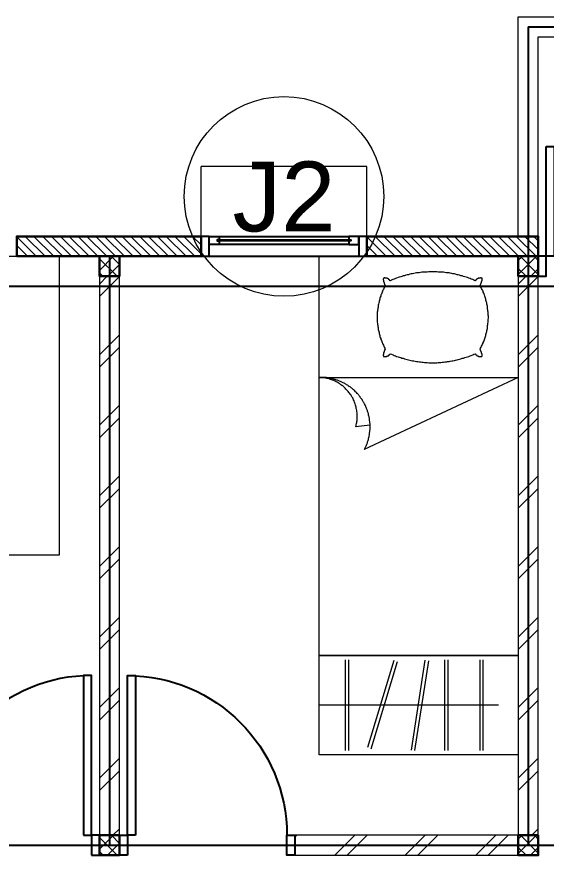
# Model space of a CAD drawing. Header units: millimetres. Extents: x -108 to 357, y -17 to 192.
# Drawn here: x 41.982 to 44.637, y 100.208 to 104.408 of the extents above; entities that cross this region are included whole.
import ezdxf
from ezdxf.enums import TextEntityAlignment as Align

# ---------------------------------------------------------------- set-up
doc = ezdxf.new("R2010")
doc.units = ezdxf.units.MM
for name, color, linetype, lineweight in [('ars', 11, 'Continuous', 0), ('KACA', 151, 'Continuous', 5), ('KOL', 1, 'Continuous', 30), ('KOLOM', 4, 'Continuous', 9), ('lan', 7, 'Continuous', 15), ('NOT', 7, 'Continuous', 20), ('tem', 5, 'Continuous', 20)]:
    doc.layers.add(name, color=color, linetype=linetype, lineweight=lineweight)
doc.layers.add('as', color=1, linetype='Continuous', plot=False)
doc.layers.add('Kusen', color=30, linetype='Continuous')
doc.styles.add('S', font='simplex', dxfattribs={"width": 0.75})
doc.styles.get("Standard").update_dxf_attribs({"font": 'arial.ttf'})

# ---------------------------------------------------------------- blocks, each defined once
blk = doc.blocks.new('T. J2')
at = {"layer": 'KACA', "color": 141}
blk.add_lwpolyline([(-0.3792, 0.0775), (0.2908, 0.0775), (0.2908, 0.0825), (-0.3792, 0.0825)], close=True, dxfattribs=at)
at = {"layer": 'Kusen'}
for p, q in [((-0.3692, 0.1), (0.2808, 0.1)), ((0.2808, 0.06), (-0.3692, 0.06)), ((-0.4192, 0), (0.3308, 0))]:
    blk.add_line(p, q, dxfattribs=at)
for points in [[(-0.4592, 0), (-0.4192, 0), (-0.4192, 0.1), (-0.4592, 0.1)], [(0.3308, 0), (0.3708, 0), (0.3708, 0.1), (0.3308, 0.1)]]:
    blk.add_lwpolyline(points, close=True, dxfattribs=at)
for points in [[(-0.3692, 0.0775), (-0.3692, 0.06), (-0.4192, 0.06), (-0.4192, 0.1), (-0.3692, 0.1), (-0.3692, 0.0825), (-0.3792, 0.0825), (-0.3792, 0.0775), (-0.3692, 0.0775)], [(0.2808, 0.0775), (0.2808, 0.06), (0.3308, 0.06), (0.3308, 0.1), (0.2808, 0.1), (0.2808, 0.0825), (0.2908, 0.0825), (0.2908, 0.0775), (0.2808, 0.0775)]]:
    blk.add_lwpolyline(points, dxfattribs=at)
blk = doc.blocks.new('P.80')
at = {"layer": 'Kusen'}
for points in [[(-69.8094, -74.8368), (-69.7694, -74.8368), (-69.7694, -74.0368), (-69.8094, -74.0368)], [(-70.6094, -74.9368), (-70.5694, -74.9368), (-70.5694, -74.8368), (-70.6094, -74.8368)], [(-69.7694, -74.9368), (-69.7294, -74.9368), (-69.7294, -74.8368), (-69.7694, -74.8368)]]:
    blk.add_lwpolyline(points, close=True, dxfattribs=at)
blk.add_arc((-69.7694, -74.8368), 0.8, 90, 180, dxfattribs=at)
blk = doc.blocks.new('P.60')
at = {"layer": 'Kusen'}
for points in [[(1472.8348, 997.5354), (1472.8748, 997.5354), (1472.8748, 997.4354), (1472.8348, 997.4354)], [(1473.4748, 997.5354), (1473.5148, 997.5354), (1473.5148, 997.4354), (1473.4748, 997.4354)], [(1472.8748, 996.8854), (1472.9148, 996.8854), (1472.9148, 997.4354), (1472.8748, 997.4354)]]:
    blk.add_lwpolyline(points, close=True, dxfattribs=at)
blk.add_arc((1472.8948, 997.4658), 0.5808, 268.0266, 356.9943, dxfattribs=at)
blk = doc.blocks.new('K 10.10')
at = {"layer": 'ars'}
h = blk.add_hatch(dxfattribs=at)
h.set_pattern_fill('_USER', color=256, scale=0.05, angle=45, double=1, pattern_type=0)
h.set_pattern_definition([(45, (0, 0), (-0.035355339, 0.035355339), []), (135, (0, 0), (-0.035355339, -0.035355339), [])])
h.paths.add_polyline_path([(1560.5383, 1380.4069), (1560.6383, 1380.4069), (1560.6383, 1380.5069), (1560.5383, 1380.5069)])
at = {"layer": 'KOL'}
blk.add_lwpolyline([(1560.5383, 1380.4069), (1560.6383, 1380.4069), (1560.6383, 1380.5069), (1560.5383, 1380.5069)], close=True, dxfattribs=at)
blk = doc.blocks.new('BED2')
blk.add_lwpolyline([(-0.4994, 1.9988), (0.4994, 1.9988), (0.4994, 0), (-0.4994, 0)], close=True)
for points in [[(0.4994, 1.9988), (0.4994, 0)], [(-0.1435, 1.8765), (-0.1435, 1.8765), (-0.1435, 1.8765), (-0.1447, 1.8765), (-0.1447, 1.8777), (-0.1447, 1.8789), (-0.1471, 1.8789), (-0.1471, 1.8814), (-0.1495, 1.8814), (-0.1495, 1.8826), (-0.1495, 1.8826), (-0.1495, 1.8838), (-0.1519, 1.8838), (-0.1519, 1.8862), (-0.1556, 1.8862), (-0.1556, 1.8874), (-0.158, 1.8874), (-0.158, 1.8886), (-0.1592, 1.8886), (-0.1592, 1.8886), (-0.1689, 1.8886), (-0.1689, 1.8898), (-0.1701, 1.8898), (-0.1701, 1.891), (-0.1737, 1.891), (-0.1737, 1.8898), (-0.1737, 1.8898), (-0.1737, 1.8886), (-0.1774, 1.8886), (-0.1774, 1.8886), (-0.1774, 1.8886), (-0.1774, 1.8862), (-0.1786, 1.8862), (-0.1786, 1.8789), (-0.1774, 1.8789), (-0.1774, 1.8765), (-0.1774, 1.8765), (-0.1774, 1.8729), (-0.1762, 1.8729), (-0.1762, 1.8705), (-0.1749, 1.8705), (-0.1749, 1.868), (-0.1737, 1.868), (-0.1737, 1.8668), (-0.1737, 1.8668), (-0.1737, 1.8632), (-0.1725, 1.8632), (-0.1725, 1.8608), (-0.1713, 1.8608), (-0.1713, 1.8571), (-0.1713, 1.8571), (-0.1713, 1.8559), (-0.1701, 1.8559), (-0.1701, 1.8547), (-0.1689, 1.8547), (-0.1689, 1.8523), (-0.1677, 1.8523)], [(0.2827, 1.8765), (0.2766, 1.8789), (0.2706, 1.8826), (0.2633, 1.885), (0.2573, 1.8874), (0.2512, 1.8898), (0.2439, 1.8923), (0.2379, 1.8947), (0.2306, 1.8959), (0.2246, 1.8983), (0.2185, 1.9007), (0.2113, 1.9019), (0.2052, 1.9044), (0.1979, 1.9056), (0.1919, 1.9068), (0.1846, 1.9092), (0.1786, 1.9104), (0.1713, 1.9116), (0.1653, 1.9128), (0.158, 1.914), (0.1519, 1.9153), (0.1447, 1.9165), (0.1374, 1.9165), (0.1314, 1.9177), (0.1241, 1.9189), (0.118, 1.9189), (0.1108, 1.9201), (0.1047, 1.9201), (0.0975, 1.9201), (0.0902, 1.9213), (0.0841, 1.9213), (0.0769, 1.9213), (0.0708, 1.9213), (0.0636, 1.9213), (0.0563, 1.9213), (0.0502, 1.9213), (0.043, 1.9201), (0.0369, 1.9201), (0.0297, 1.9201), (0.0224, 1.9189), (0.0163, 1.9189), (0.0091, 1.9177), (0.003, 1.9165), (-0.0042, 1.9165), (-0.0115, 1.9153), (-0.0176, 1.914), (-0.0248, 1.9128), (-0.0309, 1.9116), (-0.0381, 1.9104), (-0.0442, 1.9092), (-0.0515, 1.9068), (-0.0575, 1.9056), (-0.0648, 1.9044), (-0.0708, 1.9019), (-0.0781, 1.9007), (-0.0841, 1.8983), (-0.0902, 1.8959), (-0.0975, 1.8947), (-0.1035, 1.8923), (-0.1108, 1.8898), (-0.1168, 1.8874), (-0.1229, 1.885), (-0.1301, 1.8826), (-0.1362, 1.8789), (-0.1423, 1.8765)], [(0.3081, 1.8523), (0.3081, 1.8523), (0.3081, 1.8547), (0.3093, 1.8547), (0.3093, 1.8559), (0.3105, 1.8559), (0.3105, 1.8571), (0.3117, 1.8571), (0.3117, 1.8608), (0.3117, 1.8608), (0.3117, 1.8632), (0.313, 1.8632), (0.313, 1.8668), (0.3142, 1.8668), (0.3142, 1.868), (0.3142, 1.868), (0.3142, 1.8705), (0.3154, 1.8705), (0.3154, 1.8729), (0.3166, 1.8729), (0.3166, 1.8765), (0.3178, 1.8765), (0.3178, 1.8789), (0.3178, 1.8789), (0.3178, 1.8862), (0.3178, 1.8862), (0.3178, 1.8886), (0.3166, 1.8886), (0.3166, 1.8886), (0.3142, 1.8886), (0.3142, 1.8898), (0.313, 1.8898), (0.313, 1.891), (0.3093, 1.891), (0.3093, 1.8898), (0.3081, 1.8898), (0.3081, 1.8886), (0.2996, 1.8886), (0.2996, 1.8886), (0.2972, 1.8886), (0.2972, 1.8874), (0.296, 1.8874), (0.296, 1.8862), (0.2924, 1.8862), (0.2924, 1.8838), (0.29, 1.8838), (0.29, 1.8826), (0.2887, 1.8826), (0.2887, 1.8814), (0.2863, 1.8814), (0.2863, 1.8789), (0.2851, 1.8789), (0.2851, 1.8777), (0.2839, 1.8777), (0.2839, 1.8765), (0.2839, 1.8765), (0.2839, 1.8765), (0.2827, 1.8765)], [(-0.1677, 1.8523), (-0.1701, 1.8475), (-0.1725, 1.8426), (-0.1749, 1.8378), (-0.1774, 1.8329), (-0.1798, 1.8293), (-0.1822, 1.8245), (-0.1834, 1.8196), (-0.1858, 1.8148), (-0.187, 1.8099), (-0.1895, 1.8051), (-0.1907, 1.799), (-0.1931, 1.7942), (-0.1943, 1.7893), (-0.1955, 1.7845), (-0.1967, 1.7797), (-0.1979, 1.7748), (-0.1992, 1.77), (-0.2004, 1.7651), (-0.2016, 1.7591), (-0.2028, 1.7542), (-0.204, 1.7494), (-0.204, 1.7446), (-0.2052, 1.7397), (-0.2052, 1.7349), (-0.2064, 1.7288), (-0.2064, 1.724), (-0.2076, 1.7191), (-0.2076, 1.7143), (-0.2076, 1.7082), (-0.2076, 1.7034), (-0.2076, 1.6985), (-0.2088, 1.6937), (-0.2076, 1.6877), (-0.2076, 1.6828), (-0.2076, 1.678), (-0.2076, 1.6731), (-0.2076, 1.6683), (-0.2064, 1.6622), (-0.2064, 1.6574), (-0.2052, 1.6525), (-0.2052, 1.6477), (-0.204, 1.6429), (-0.204, 1.6368), (-0.2028, 1.632), (-0.2016, 1.6271), (-0.2004, 1.6223), (-0.1992, 1.6174), (-0.1979, 1.6126), (-0.1967, 1.6065), (-0.1955, 1.6017), (-0.1943, 1.5969), (-0.1931, 1.592), (-0.1907, 1.5872), (-0.1895, 1.5823), (-0.187, 1.5775), (-0.1858, 1.5726), (-0.1834, 1.5678), (-0.1822, 1.563), (-0.1798, 1.5581), (-0.1774, 1.5533), (-0.1749, 1.5484), (-0.1725, 1.5436), (-0.1701, 1.5387), (-0.1677, 1.5339)], [(0.3081, 1.5339), (0.3105, 1.5387), (0.313, 1.5436), (0.3154, 1.5484), (0.3178, 1.5533), (0.3202, 1.5581), (0.3226, 1.563), (0.3238, 1.5678), (0.3263, 1.5726), (0.3275, 1.5775), (0.3299, 1.5823), (0.3311, 1.5872), (0.3335, 1.592), (0.3347, 1.5969), (0.336, 1.6017), (0.3372, 1.6065), (0.3384, 1.6126), (0.3396, 1.6174), (0.3408, 1.6223), (0.342, 1.6271), (0.3432, 1.632), (0.3444, 1.6368), (0.3444, 1.6429), (0.3456, 1.6477), (0.3456, 1.6525), (0.3469, 1.6574), (0.3469, 1.6622), (0.3481, 1.6683), (0.3481, 1.6731), (0.3481, 1.678), (0.3481, 1.6828), (0.3493, 1.6889), (0.3493, 1.6937), (0.3493, 1.6985), (0.3481, 1.7034), (0.3481, 1.7082), (0.3481, 1.7143), (0.3481, 1.7191), (0.3469, 1.724), (0.3469, 1.7288), (0.3456, 1.7349), (0.3456, 1.7397), (0.3444, 1.7446), (0.3444, 1.7494), (0.3432, 1.7542), (0.342, 1.7591), (0.3408, 1.7651), (0.3396, 1.77), (0.3384, 1.7748), (0.3372, 1.7797), (0.336, 1.7845), (0.3347, 1.7893), (0.3335, 1.7942), (0.3311, 1.799), (0.3299, 1.8051), (0.3275, 1.8099), (0.3263, 1.8148), (0.3238, 1.8196), (0.3226, 1.8245), (0.3202, 1.8293), (0.3178, 1.8329), (0.3154, 1.8378), (0.313, 1.8426), (0.3105, 1.8475), (0.3081, 1.8523)], [(-0.1677, 1.5339), (-0.1689, 1.5339), (-0.1689, 1.5327), (-0.1701, 1.5327), (-0.1701, 1.5303), (-0.1713, 1.5303), (-0.1713, 1.5278), (-0.1713, 1.5278), (-0.1713, 1.5254), (-0.1725, 1.5254), (-0.1725, 1.523), (-0.1737, 1.523), (-0.1737, 1.5206), (-0.1737, 1.5206), (-0.1737, 1.5182), (-0.1749, 1.5182), (-0.1749, 1.5169), (-0.1762, 1.5169), (-0.1762, 1.5145), (-0.1774, 1.5145), (-0.1774, 1.5097), (-0.1774, 1.5097), (-0.1774, 1.5073), (-0.1786, 1.5073), (-0.1786, 1.5), (-0.1774, 1.5), (-0.1774, 1.4988), (-0.1774, 1.4988), (-0.1774, 1.4976), (-0.1737, 1.4976), (-0.1737, 1.4964), (-0.1737, 1.4964), (-0.1737, 1.4964), (-0.1701, 1.4964), (-0.1701, 1.4964), (-0.1689, 1.4964), (-0.1689, 1.4976), (-0.1592, 1.4976), (-0.1592, 1.4988), (-0.158, 1.4988), (-0.158, 1.5), (-0.1556, 1.5), (-0.1556, 1.5), (-0.1519, 1.5), (-0.1519, 1.5024), (-0.1495, 1.5024), (-0.1495, 1.5048), (-0.1495, 1.5048), (-0.1495, 1.5061), (-0.1471, 1.5061), (-0.1471, 1.5073), (-0.1447, 1.5073), (-0.1447, 1.5085), (-0.1447, 1.5085), (-0.1435, 1.5085), (-0.1435, 1.5097), (-0.1435, 1.5097)], [(0.2839, 1.5097), (0.2839, 1.5085), (0.2839, 1.5085), (0.2839, 1.5085), (0.2851, 1.5085), (0.2851, 1.5073), (0.2863, 1.5073), (0.2863, 1.5061), (0.2887, 1.5061), (0.2887, 1.5048), (0.29, 1.5048), (0.29, 1.5024), (0.2924, 1.5024), (0.2924, 1.5), (0.296, 1.5), (0.296, 1.5), (0.2972, 1.5), (0.2972, 1.4988), (0.2996, 1.4988), (0.2996, 1.4976), (0.3081, 1.4976), (0.3081, 1.4964), (0.3093, 1.4964), (0.3093, 1.4964), (0.313, 1.4964), (0.313, 1.4964), (0.3142, 1.4964), (0.3142, 1.4976), (0.3166, 1.4976), (0.3166, 1.4988), (0.3178, 1.4988), (0.3178, 1.5), (0.3178, 1.5), (0.3178, 1.5073), (0.3178, 1.5073), (0.3178, 1.5097), (0.3166, 1.5097), (0.3166, 1.5145), (0.3154, 1.5145), (0.3154, 1.5169), (0.3142, 1.5169), (0.3142, 1.5182), (0.3142, 1.5182), (0.3142, 1.5206), (0.313, 1.5206), (0.313, 1.523), (0.3117, 1.523), (0.3117, 1.5254), (0.3117, 1.5254), (0.3117, 1.5278), (0.3105, 1.5278), (0.3105, 1.5303), (0.3093, 1.5303), (0.3093, 1.5327), (0.3081, 1.5327), (0.3081, 1.5339), (0.3081, 1.5339)], [(-0.1423, 1.5109), (-0.1362, 1.5085), (-0.1289, 1.5048), (-0.1229, 1.5024), (-0.1168, 1.5), (-0.1108, 1.4976), (-0.1035, 1.4952), (-0.0975, 1.4939), (-0.0902, 1.4915), (-0.0841, 1.4891), (-0.0781, 1.4879), (-0.0708, 1.4855), (-0.0648, 1.4843), (-0.0575, 1.4818), (-0.0515, 1.4806), (-0.0442, 1.4794), (-0.0381, 1.477), (-0.0309, 1.4758), (-0.0248, 1.4746), (-0.0176, 1.4734), (-0.0115, 1.4722), (-0.0042, 1.4722), (0.003, 1.4709), (0.0091, 1.4697), (0.0163, 1.4685), (0.0224, 1.4685), (0.0297, 1.4673), (0.0369, 1.4673), (0.043, 1.4673), (0.0502, 1.4661), (0.0563, 1.4661), (0.0636, 1.4661), (0.0708, 1.4661), (0.0769, 1.4661), (0.0841, 1.4661), (0.0902, 1.4661), (0.0975, 1.4673), (0.1047, 1.4673), (0.1108, 1.4673), (0.118, 1.4685), (0.1241, 1.4685), (0.1314, 1.4697), (0.1386, 1.4709), (0.1447, 1.4722), (0.1519, 1.4722), (0.158, 1.4734), (0.1653, 1.4746), (0.1713, 1.4758), (0.1786, 1.477), (0.1846, 1.4794), (0.1919, 1.4806), (0.1979, 1.4818), (0.2052, 1.4843), (0.2113, 1.4855), (0.2185, 1.4879), (0.2246, 1.4891), (0.2306, 1.4915), (0.2379, 1.4939), (0.2439, 1.4952), (0.2512, 1.4976), (0.2573, 1.5), (0.2633, 1.5024), (0.2706, 1.5061), (0.2766, 1.5085), (0.2827, 1.5109)], [(0.2827, 1.5097), (0.2839, 1.5097)], [(-0.3154, 1.1441), (-0.3142, 1.1501), (-0.313, 1.155), (-0.3117, 1.161), (-0.3105, 1.1659), (-0.3105, 1.1719), (-0.3093, 1.1768), (-0.3093, 1.1828), (-0.3081, 1.1877), (-0.3081, 1.1937), (-0.3081, 1.1998), (-0.3081, 1.2046), (-0.3093, 1.2107), (-0.3093, 1.2155), (-0.3105, 1.2215), (-0.3105, 1.2264), (-0.3117, 1.2324), (-0.313, 1.2373), (-0.3142, 1.2433), (-0.3154, 1.2482), (-0.3166, 1.253), (-0.319, 1.2591), (-0.3202, 1.2639), (-0.3226, 1.2688), (-0.3238, 1.2748), (-0.3263, 1.2797), (-0.3287, 1.2845), (-0.3311, 1.2893), (-0.3347, 1.2942), (-0.3372, 1.299), (-0.3396, 1.3039), (-0.3432, 1.3087), (-0.3469, 1.3136), (-0.3505, 1.3172), (-0.3541, 1.322), (-0.3577, 1.3257), (-0.3614, 1.3305), (-0.365, 1.3341), (-0.3686, 1.3378), (-0.3735, 1.3426), (-0.3771, 1.3462), (-0.3808, 1.3499), (-0.3856, 1.3523), (-0.3904, 1.3559), (-0.3953, 1.3596), (-0.3989, 1.362), (-0.4038, 1.3644), (-0.4086, 1.368), (-0.4134, 1.3705), (-0.4183, 1.3729), (-0.4231, 1.3753), (-0.4292, 1.3777), (-0.434, 1.3789), (-0.4389, 1.3814), (-0.4437, 1.3826), (-0.4498, 1.385), (-0.4546, 1.3862), (-0.4607, 1.3874), (-0.4655, 1.3886), (-0.4715, 1.3898), (-0.4764, 1.3898), (-0.4824, 1.391), (-0.4873, 1.391), (-0.4933, 1.3923), (-0.4994, 1.3923)], [(-0.2718, 1.0315), (-0.2706, 1.0351), (-0.2682, 1.0387), (-0.2669, 1.0424), (-0.2645, 1.046), (-0.2633, 1.0496), (-0.2621, 1.0533), (-0.2609, 1.0581), (-0.2585, 1.0617), (-0.2573, 1.0654), (-0.2561, 1.069), (-0.2548, 1.0726), (-0.2536, 1.0763), (-0.2524, 1.0811), (-0.2512, 1.0847), (-0.2512, 1.0884), (-0.25, 1.092), (-0.2488, 1.0956), (-0.2488, 1.1005), (-0.2476, 1.1041), (-0.2464, 1.1077), (-0.2464, 1.1114), (-0.2464, 1.1162), (-0.2452, 1.1199), (-0.2452, 1.1235), (-0.2452, 1.1283), (-0.2439, 1.132), (-0.2439, 1.1356), (-0.2439, 1.1392), (-0.2439, 1.1441), (-0.2439, 1.1477), (-0.2439, 1.1513), (-0.2439, 1.1562), (-0.2439, 1.1598), (-0.2452, 1.1634), (-0.2452, 1.1671), (-0.2452, 1.1719), (-0.2464, 1.1755), (-0.2464, 1.1792), (-0.2464, 1.1828), (-0.2476, 1.1877), (-0.2488, 1.1913), (-0.2488, 1.1949), (-0.25, 1.1985), (-0.2512, 1.2034), (-0.2512, 1.207), (-0.2524, 1.2107), (-0.2536, 1.2143), (-0.2548, 1.2179), (-0.2561, 1.2228), (-0.2573, 1.2264), (-0.2585, 1.23), (-0.2597, 1.2337), (-0.2621, 1.2373), (-0.2633, 1.2409), (-0.2645, 1.2446), (-0.2657, 1.2482), (-0.2682, 1.2518), (-0.2694, 1.2554), (-0.2718, 1.2591), (-0.273, 1.2627), (-0.2754, 1.2663), (-0.2778, 1.27), (-0.2803, 1.2736), (-0.2815, 1.2772), (-0.2839, 1.2809), (-0.2863, 1.2845), (-0.2887, 1.2869), (-0.2912, 1.2906), (-0.2936, 1.2942), (-0.296, 1.2966), (-0.2984, 1.3002), (-0.3008, 1.3039), (-0.3033, 1.3063), (-0.3057, 1.3099), (-0.3093, 1.3123), (-0.3117, 1.316), (-0.3142, 1.3184), (-0.3178, 1.3208), (-0.3202, 1.3245), (-0.3226, 1.3269), (-0.3263, 1.3293), (-0.3287, 1.3317), (-0.3323, 1.3354), (-0.3347, 1.3378), (-0.3384, 1.3402), (-0.342, 1.3426), (-0.3444, 1.345), (-0.3481, 1.3475), (-0.3517, 1.3487), (-0.3541, 1.3511), (-0.3577, 1.3535), (-0.3614, 1.3559), (-0.365, 1.3584), (-0.3686, 1.3596), (-0.3711, 1.362), (-0.3747, 1.3632), (-0.3783, 1.3656), (-0.382, 1.3668), (-0.3856, 1.3692), (-0.3892, 1.3705), (-0.3929, 1.3717), (-0.3965, 1.3741), (-0.4001, 1.3753), (-0.4038, 1.3765), (-0.4074, 1.3777), (-0.411, 1.3789), (-0.4159, 1.3801), (-0.4195, 1.3814), (-0.4231, 1.3826), (-0.4268, 1.3838), (-0.4304, 1.385), (-0.4352, 1.3862), (-0.4389, 1.3862), (-0.4425, 1.3874), (-0.4461, 1.3886), (-0.451, 1.3886), (-0.4546, 1.3898), (-0.4582, 1.3898), (-0.4619, 1.391), (-0.4667, 1.391), (-0.4703, 1.391), (-0.474, 1.3923), (-0.4788, 1.3923), (-0.4824, 1.3923), (-0.4873, 1.3923), (-0.4909, 1.3923), (-0.4946, 1.3923), (-0.4994, 1.3923)], [(-0.4994, 1.391), (0.4994, 1.391)], [(0.4994, 1.391), (-0.273, 1.0315)], [(-0.2439, 1.1538), (-0.3166, 1.1441)], [(-0.4994, 0), (0.4994, 0)], [(0.4994, -0.4988), (-0.4994, -0.4988), (-0.4994, 0), (0.4994, 0), (0.4994, -0.4988)], [(-0.3686, -0.0218), (-0.3686, -0.477)], [(-0.3505, -0.477), (-0.3505, -0.0218)], [(-0.1241, -0.0254), (-0.2561, -0.4613)], [(-0.2391, -0.4685), (-0.1071, -0.0315)], [(0.0309, -0.0242), (-0.0381, -0.4746)], [(-0.02, -0.477), (0.0502, -0.0266)], [(0.1289, -0.0218), (0.1289, -0.477)], [(0.1471, -0.477), (0.1471, -0.0218)], [(0.3057, -0.0218), (0.3057, -0.477)], [(0.3238, -0.477), (0.3238, -0.0218)], [(0.4001, -0.2494), (-0.4994, -0.2494)]]:
    blk.add_lwpolyline(points)
blk = doc.blocks.new('BED1')
at = {"color": 0, "linetype": 'Continuous'}
for points in [[(1.9976, 0), (1.9976, 1.4976), (0, 1.4976), (0, 0), (1.9976, 0)], [(1.5484, 1.0993), (1.1489, 1.0993), (1.1489, 1.4976), (1.5484, 1.0993)], [(1.9346, 1.3656), (1.9443, 1.2458), (1.9467, 1.1259), (1.9467, 1.0061), (1.9443, 0.8862), (1.9346, 0.7663), (1.707, 0.7809), (1.586, 0.7663), (1.6017, 1.1404), (1.586, 1.3656), (1.8717, 1.3426), (1.9346, 1.3656)], [(1.4492, 1.0993), (1.4492, 0)], [(1.5484, 1.0993), (1.5484, 0)], [(1.9298, 0.1235), (1.7724, 0.138), (1.5799, 0.1235), (1.5981, 0.2833), (1.5799, 0.7228), (1.6634, 0.7094), (1.9298, 0.7228)], [(1.9298, 0.1235), (1.931, 0.1332), (1.9322, 0.1429), (1.9334, 0.1513), (1.9346, 0.161), (1.9346, 0.1707), (1.9358, 0.1804), (1.937, 0.1889), (1.9383, 0.1985), (1.9383, 0.2082), (1.9395, 0.2179), (1.9407, 0.2264), (1.9407, 0.2361), (1.9419, 0.2458), (1.9419, 0.2542), (1.9431, 0.2639), (1.9431, 0.2736), (1.9443, 0.2833), (1.9443, 0.2918), (1.9455, 0.3015), (1.9455, 0.3111), (1.9455, 0.3208), (1.9467, 0.3293), (1.9467, 0.339), (1.9467, 0.3487), (1.9467, 0.3584), (1.9479, 0.3668), (1.9479, 0.3765), (1.9479, 0.3862), (1.9479, 0.3959), (1.9479, 0.4044), (1.9479, 0.414), (1.9479, 0.4237), (1.9479, 0.4334), (1.9479, 0.4419), (1.9479, 0.4516), (1.9479, 0.4613), (1.9479, 0.4709), (1.9479, 0.4794), (1.9467, 0.4891), (1.9467, 0.4988), (1.9467, 0.5085), (1.9467, 0.5169), (1.9455, 0.5266), (1.9455, 0.5363), (1.9455, 0.546), (1.9443, 0.5545), (1.9443, 0.5642), (1.9431, 0.5738), (1.9431, 0.5835), (1.9419, 0.592), (1.9419, 0.6017), (1.9407, 0.6114), (1.9407, 0.6199), (1.9395, 0.6295), (1.9383, 0.6392), (1.9383, 0.6489), (1.937, 0.6574), (1.9358, 0.6671), (1.9346, 0.6768), (1.9346, 0.6864), (1.9334, 0.6949), (1.9322, 0.7046), (1.931, 0.7143), (1.9298, 0.7228)]]:
    blk.add_lwpolyline(points, dxfattribs=at)
blk = doc.blocks.new('typikal-1a')
at = {"layer": 'as'}
for p, q in [((0, 2.8), (6.2, 2.8)), ((2.5, -0.15), (2.5, 2.8)), ((4.6, -1.3), (4.6, 2.8)), ((4.6, -1.3), (6.2, -1.3))]:
    blk.add_line(p, q, dxfattribs=at)
at = {"layer": 'KOL'}
for points in [[(2.035, -0.15), (2.96, -0.15), (2.96, -0.25), (2.035, -0.25)], [(3.79, -0.15), (4.65, -0.15), (4.65, -0.25), (3.79, -0.25)]]:
    blk.add_lwpolyline(points, close=True, dxfattribs=at)
at = {"layer": 'lan'}
for p, q in [((4.55, -0.25), (4.55, -1.35)), ((4.65, -0.25), (4.65, -1.25)), ((4.65, -1.25), (6.15, -1.25)), ((4.55, -1.35), (6.2, -1.35))]:
    blk.add_line(p, q, dxfattribs=at)
at = {"layer": 'tem'}
for points in [[(4.55, 2.75), (3.43, 2.75), (3.43, 2.85), (4.55, 2.85)], [(2.45, 2.75), (2.55, 2.75), (2.55, -0.05), (2.45, -0.05)], [(4.55, 2.75), (4.65, 2.75), (4.65, -0.05), (4.55, -0.05)]]:
    blk.add_lwpolyline(points, close=True, dxfattribs=at)
at = {"layer": 'ars', "xscale": -1, "rotation": 180}
blk.add_blockref('BED2', (4.0506, 1.8488), dxfattribs=at)
at = {"layer": 'ars', "rotation": 180}
blk.add_blockref('BED1', (2.2476, 1.3476), dxfattribs=at)
at = {"layer": 'KOLOM', "extrusion": (0, 0, -1), "zscale": -1}
for p in [(-1563.0883, -1377.6569), (-1565.1883, -1377.6569), (-1563.0883, -1380.5569), (-1565.1883, -1380.5569)]:
    blk.add_blockref('K 10.10', p, dxfattribs=at)
at = {"layer": 'Kusen', "xscale": -1, "rotation": 180}
for name, p in [('P.80', (72.1794, -72.0868)), ('T. J2', (3.4192, -0.15))]:
    blk.add_blockref(name, p, dxfattribs=at)
at = {"layer": 'Kusen', "rotation": 180}
blk.add_blockref('P.80', (-67.1794, -72.0868), dxfattribs=at)
at = {"layer": 'Kusen'}
blk.add_blockref('P.60', (-1468.1848, -997.5854), dxfattribs=at)
blk = doc.blocks.new('A-4')
at = {"layer": 'ars'}
h = blk.add_hatch(dxfattribs=at)
h.set_pattern_fill('ANSI31', color=256, scale=0.25, angle=180, style=0)
h.set_pattern_definition([(135, (-477.137724, -326.599584), (0.0220970869, 0.0220970869), [])])
h.paths.add_polyline_path([(9.16, 13.5), (8.235, 13.5), (8.235, 13.6), (9.16, 13.6)])
h = blk.add_hatch(dxfattribs=at)
h.set_pattern_fill('ANSI31', color=256, scale=0.25, angle=180, style=0)
h.set_pattern_definition([(135, (-475.382724, -326.599584), (0.0220970869, 0.0220970869), [])])
h.paths.add_polyline_path([(10.85, 13.5), (9.99, 13.5), (9.99, 13.6), (10.85, 13.6)])
h = blk.add_hatch(dxfattribs=at)
h.set_pattern_fill('TEMBOK', color=256, scale=0.25)
h.set_pattern_definition([(45, (51.0338, -0.72464), (-0.1767767, 0.1767767), []), (45, (51.0963, -0.72464), (-0.1767767, 0.1767767), [])])
h.paths.add_polyline_path([(8.75, 10.6), (8.65, 10.6), (8.65, 13.4), (8.75, 13.4)])
h = blk.add_hatch(dxfattribs=at)
h.set_pattern_fill('TEMBOK', color=256, scale=0.25)
h.set_pattern_definition([(45, (53.1338, -0.72464), (-0.1767767, 0.1767767), []), (45, (53.1963, -0.72464), (-0.1767767, 0.1767767), [])])
h.paths.add_polyline_path([(10.85, 10.6), (10.75, 10.6), (10.75, 13.4), (10.85, 13.4)])
h = blk.add_hatch(dxfattribs=at)
h.set_pattern_fill('TEMBOK', color=256, scale=0.25)
h.set_pattern_definition([(45, (54.0138, -0.72464), (-0.1767767, 0.1767767), []), (45, (54.0763, -0.72464), (-0.1767767, 0.1767767), [])])
h.paths.add_polyline_path([(9.63, 10.5), (10.75, 10.5), (10.75, 10.6), (9.63, 10.6)])
at = {"layer": 'as'}
blk.add_line((-37.2, 13.35), (37.2, 13.35), dxfattribs=at)
at = {"layer": 'lan'}
for p, q in [((9.99, 13.95), (9.16, 13.95)), ((9.16, 13.6), (9.16, 13.95)), ((9.99, 13.6), (9.99, 13.95))]:
    blk.add_line(p, q, dxfattribs=at)
at = {"layer": 'lan', "xscale": -1, "rotation": 180}
blk.add_blockref('typikal-1a', (6.2, 13.35), dxfattribs=at)
blk = doc.blocks.new('NAV')
blk.add_circle((0, -0.4), 0.4)
at = {"style": 'S', "width": 0.75, "flags": 4}
blk.add_attdef('AV', text='', height=0.3, dxfattribs=at).set_placement((0, -0.4), align=Align.MIDDLE)

msp = doc.modelspace()

# ---------------------------------------------------------------- block references
msp.add_blockref('A-4', (33.74738, 89.70808))
at = {"layer": 'NOT'}
ref = msp.add_blockref('NAV', (43.32238, 103.00808), dxfattribs=dict(at, xscale=1.25, yscale=1.25, zscale=1.25, rotation=180))
ref.add_attrib('AV', 'J2', dxfattribs={"layer": '0', "height": 0.35, "flags": 4}).set_placement((43.32238, 103.50808), align=Align.MIDDLE)

doc.saveas('drawing.dxf')
